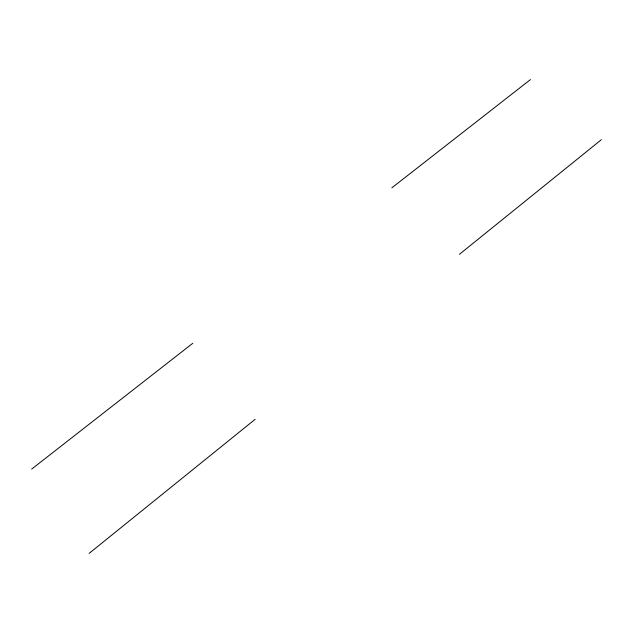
<?xml version="1.0" encoding="UTF-8"?>
<svg xmlns="http://www.w3.org/2000/svg" width="633" height="633" viewBox="0 0 633 633"><rect width="100%" height="100%" fill="white"/><g stroke="black" fill="none" stroke-linecap="round" stroke-linejoin="round"><path stroke-width="0.95" d="M89.103 553.408L255.091 419.347M459.455 254.292L601.35 139.695M31.65 469.108L192.796 343.268M391.827 187.843L530.438 79.592"/></g></svg>
